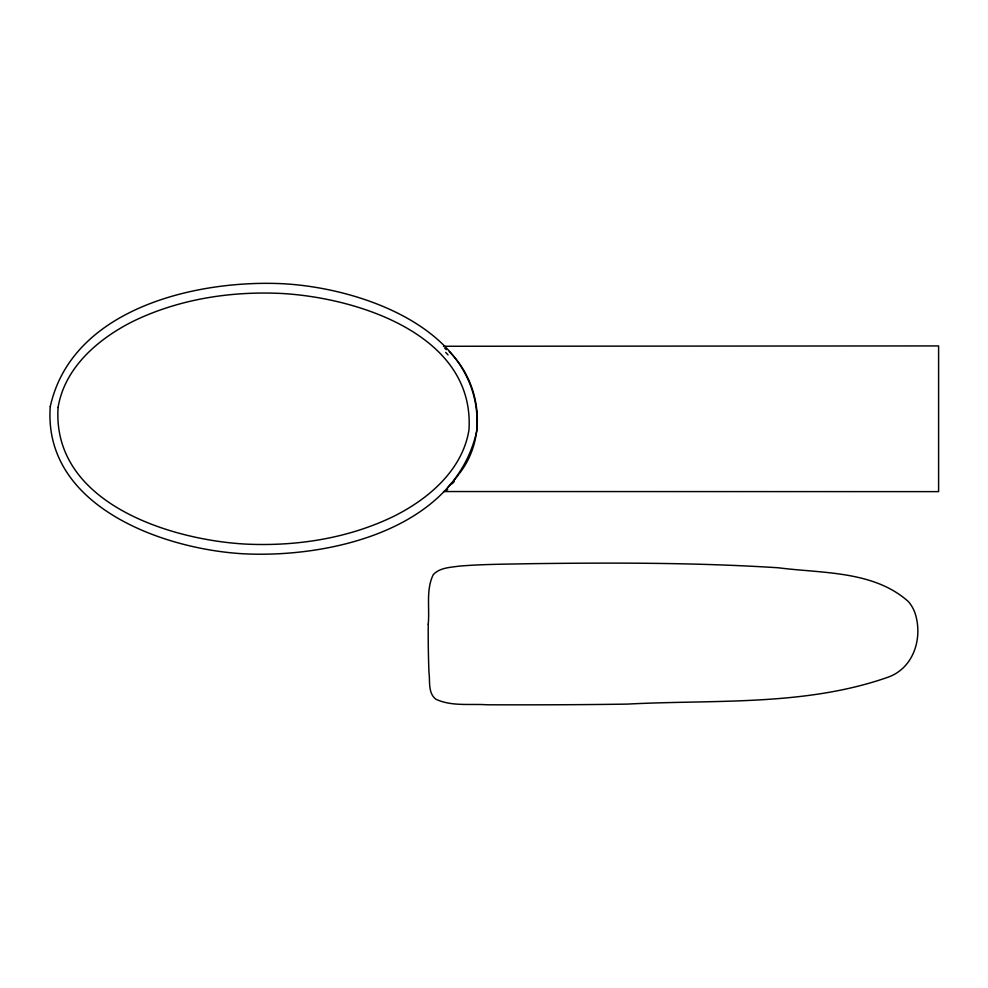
<?xml version="1.0" encoding="UTF-8"?>
<svg xmlns="http://www.w3.org/2000/svg" width="988" height="988" viewBox="0 0 988 988"><rect width="100%" height="100%" fill="white"/><g stroke="black" fill="none" stroke-linecap="round" stroke-linejoin="round"><path stroke-width="1.48" d="M443.526 346.269L938.6 345.924L938.6 491.629L443.501 491.542M458.938 474.067C487.726 437.845 481.317 383.443 449.244 351.617M458.309 474.944L453.677 480.884M451.788 483.107L447.552 487.714M445.712 352.432A43.274 13.412 51 0 1 448.033 354.914M454.208 481.477A92.106 69.889 -61.6 0 1 452.294 483.712M447.712 489.295A29.603 9.719 -51.3 0 1 445.576 491.357M444.612 348.023A10.189 1.173 45.8 0 1 446.304 349.666M428.236 624.169C428.137 640.323 428.31 656.477 428.99 672.618C430.163 681.448 427.841 692.983 435.832 699.195C451.689 706.667 470.202 703.604 487.195 704.79C533.94 704.913 580.685 704.815 627.429 704.098C713.682 699.529 803.701 706.395 886.471 677.743C913.097 669.345 922.953 639.113 915.394 614.24A34.889 34.889 0 0 0 908.503 601.692C873.75 570.434 821.917 573.448 778.371 567.779C695.478 562.493 612.35 562.654 529.346 563.703C505.844 564.222 482.305 564.16 458.877 566.161C450.12 567.433 439.771 567.68 433.3 574.596C425.754 589.688 429.817 607.842 428.236 624.169M50.265 406.587C42.892 506.313 163.057 549.501 244.283 553.836C330.881 557.998 455.073 529.099 476.772 430.966C484.145 331.239 363.979 288.039 282.753 283.717C196.155 279.555 71.963 308.454 50.265 406.587M58.082 407.476C51.882 502.361 168.787 539.683 244.987 544.055C295.696 546.562 347.578 538.633 393.533 516.44C428.273 499.138 462.359 470.337 468.954 430.076C475.154 335.191 358.261 297.857 282.049 293.498C231.34 290.978 179.47 298.919 133.504 321.112C98.763 338.415 64.689 367.203 58.082 407.476"/></g></svg>
